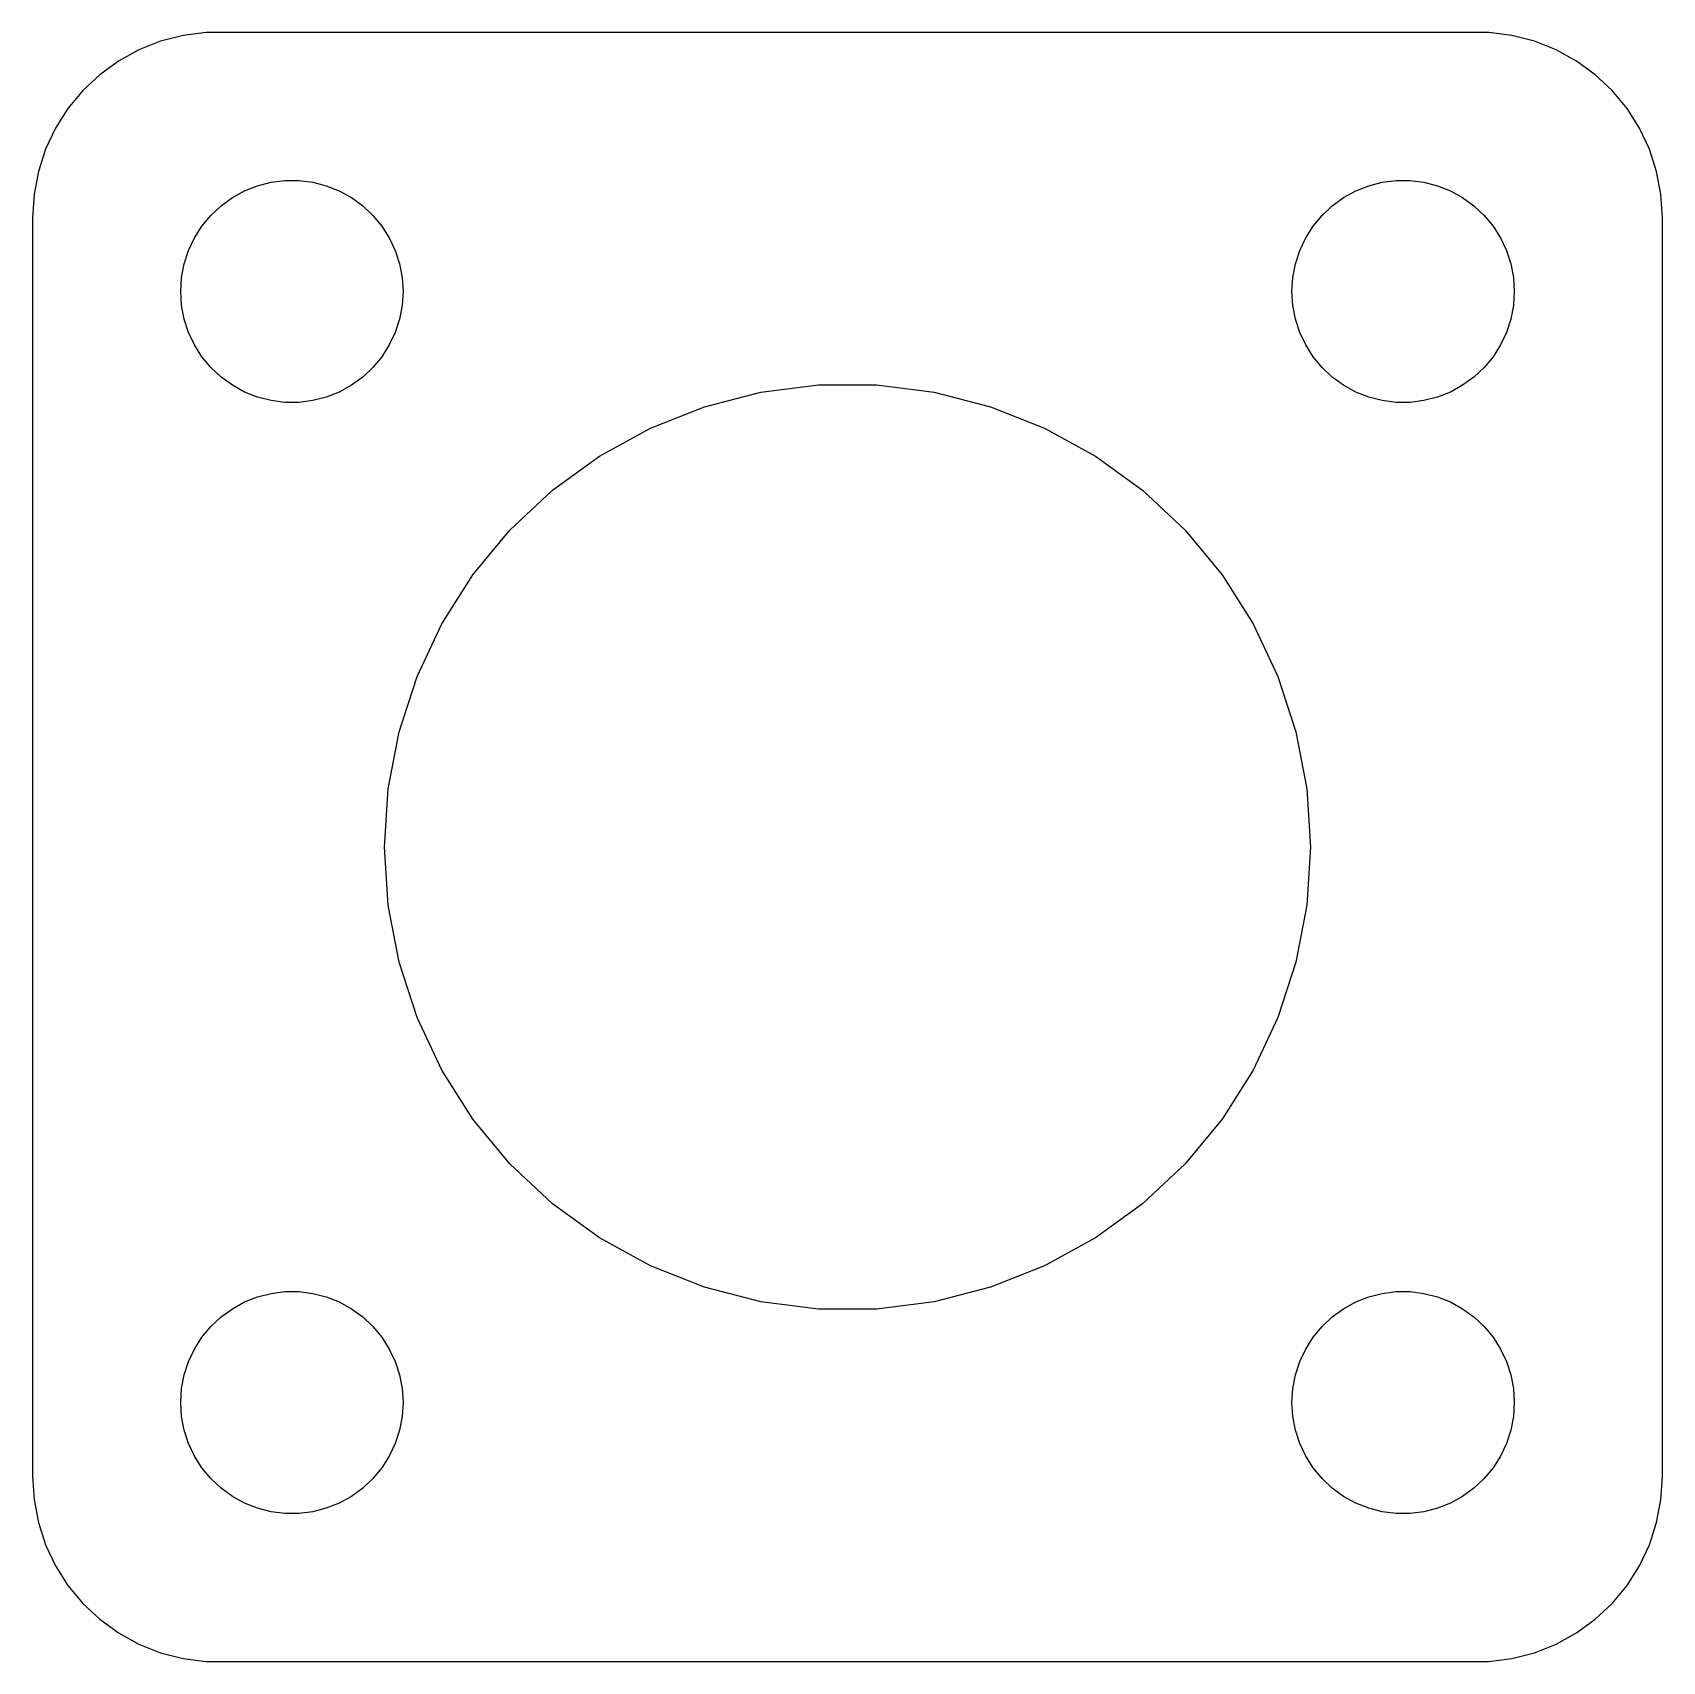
# Model space of a CAD drawing. Header units: metres. Extents: x -22 to 22, y -22 to 22.
import ezdxf

# ---------------------------------------------------------------- set-up
doc = ezdxf.new("R2010")
doc.units = ezdxf.units.M

msp = doc.modelspace()

# ---------------------------------------------------------------- linework, layer by layer
for p, q in [((-18.5451, 21.7553), (-19.1289, 21.5241)), ((-17.9369, 21.9114), (-18.5451, 21.7553)), ((-17.3139, 21.9901), (-17.9369, 21.9114)), ((17.3139, 21.9901), (-17.3139, 21.9901)), ((17.9369, 21.9114), (17.3139, 21.9901)), ((18.5451, 21.7553), (17.9369, 21.9114)), ((19.1289, 21.5241), (18.5451, 21.7553)), ((-19.6791, 21.2216), (-20.1871, 20.8526)), ((-19.1289, 21.5241), (-19.6791, 21.2216)), ((19.6791, 21.2216), (19.1289, 21.5241)), ((20.1871, 20.8526), (19.6791, 21.2216)), ((-20.1871, 20.8526), (-20.6448, 20.4227)), ((20.6448, 20.4227), (20.1871, 20.8526)), ((-20.6448, 20.4227), (-21.0451, 19.9389)), ((21.0451, 19.9389), (20.6448, 20.4227)), ((-21.0451, 19.9389), (-21.3815, 19.4088)), ((21.3815, 19.4088), (21.0451, 19.9389)), ((-21.3815, 19.4088), (-21.6489, 18.8406)), ((21.6489, 18.8406), (21.3815, 19.4088)), ((-21.6489, 18.8406), (-21.8429, 18.2434)), ((21.8429, 18.2434), (21.6489, 18.8406)), ((-21.8429, 18.2434), (-21.9606, 17.6267)), ((21.9606, 17.6267), (21.8429, 18.2434)), ((-21.9606, 17.6267), (-22, 17)), ((-16.6075, 17.533), (-16.2773, 17.7145)), ((-16.2773, 17.7145), (-15.927, 17.8532)), ((-15.927, 17.8532), (-15.5621, 17.9469)), ((-15.5621, 17.9469), (-15.1884, 17.9941)), ((-15.1884, 17.9941), (-14.8116, 17.9941)), ((-14.8116, 17.9941), (-14.4379, 17.9469)), ((-14.4379, 17.9469), (-14.0729, 17.8532)), ((-14.0729, 17.8532), (-13.7227, 17.7145)), ((-13.7227, 17.7145), (-13.3925, 17.533)), ((13.3925, 17.533), (13.7227, 17.7145)), ((13.7227, 17.7145), (14.0729, 17.8532)), ((14.0729, 17.8532), (14.4379, 17.9469)), ((14.4379, 17.9469), (14.8116, 17.9941)), ((14.8116, 17.9941), (15.1884, 17.9941)), ((15.1884, 17.9941), (15.5621, 17.9469)), ((15.5621, 17.9469), (15.927, 17.8532)), ((15.927, 17.8532), (16.2773, 17.7145)), ((16.2773, 17.7145), (16.6075, 17.533)), ((22, 17), (21.9606, 17.6267)), ((-17.1869, 17.0536), (-16.9123, 17.3115)), ((-16.9123, 17.3115), (-16.6075, 17.533)), ((-13.3925, 17.533), (-13.0877, 17.3115)), ((-13.0877, 17.3115), (-12.8131, 17.0536)), ((12.8131, 17.0536), (13.0877, 17.3115)), ((13.0877, 17.3115), (13.3925, 17.533)), ((16.6075, 17.533), (16.9123, 17.3115)), ((16.9123, 17.3115), (17.1869, 17.0536)), ((-22, 17), (-22, -17)), ((-17.6289, 16.4453), (-17.427, 16.7634)), ((-17.427, 16.7634), (-17.1869, 17.0536)), ((-12.8131, 17.0536), (-12.5729, 16.7634)), ((-12.5729, 16.7634), (-12.3711, 16.4453)), ((12.3711, 16.4453), (12.5729, 16.7634)), ((12.5729, 16.7634), (12.8131, 17.0536)), ((17.1869, 17.0536), (17.427, 16.7634)), ((17.427, 16.7634), (17.6289, 16.4453)), ((22, -17), (22, 17)), ((-17.7893, 16.1044), (-17.6289, 16.4453)), ((-12.3711, 16.4453), (-12.2107, 16.1044)), ((12.2107, 16.1044), (12.3711, 16.4453)), ((17.6289, 16.4453), (17.7893, 16.1044)), ((-17.9057, 15.7461), (-17.7893, 16.1044)), ((-12.2107, 16.1044), (-12.0942, 15.7461)), ((12.0942, 15.7461), (12.2107, 16.1044)), ((17.7893, 16.1044), (17.9057, 15.7461)), ((-17.9763, 15.376), (-17.9057, 15.7461)), ((-12.0942, 15.7461), (-12.0237, 15.376)), ((12.0237, 15.376), (12.0942, 15.7461)), ((17.9057, 15.7461), (17.9763, 15.376)), ((-18, 15), (-17.9763, 15.376)), ((-17.9763, 14.624), (-18, 15)), ((-12.0237, 15.376), (-12, 15)), ((-12, 15), (-12.0237, 14.624)), ((12, 15), (12.0237, 15.376)), ((12.0237, 14.624), (12, 15)), ((17.9763, 15.376), (18, 15)), ((18, 15), (17.9763, 14.624)), ((-17.9057, 14.2539), (-17.9763, 14.624)), ((-12.0237, 14.624), (-12.0942, 14.2539)), ((12.0942, 14.2539), (12.0237, 14.624)), ((17.9763, 14.624), (17.9057, 14.2539)), ((-17.7893, 13.8956), (-17.9057, 14.2539)), ((-12.0942, 14.2539), (-12.2107, 13.8956)), ((12.2107, 13.8956), (12.0942, 14.2539)), ((17.9057, 14.2539), (17.7893, 13.8956)), ((-17.6289, 13.5547), (-17.7893, 13.8956)), ((-12.2107, 13.8956), (-12.3711, 13.5547)), ((12.3711, 13.5547), (12.2107, 13.8956)), ((17.7893, 13.8956), (17.6289, 13.5547)), ((-17.427, 13.2366), (-17.6289, 13.5547)), ((-17.1869, 12.9464), (-17.427, 13.2366)), ((-12.5729, 13.2366), (-12.8131, 12.9464)), ((-12.3711, 13.5547), (-12.5729, 13.2366)), ((12.5729, 13.2366), (12.3711, 13.5547)), ((12.8131, 12.9464), (12.5729, 13.2366)), ((17.427, 13.2366), (17.1869, 12.9464)), ((17.6289, 13.5547), (17.427, 13.2366)), ((-16.9123, 12.6884), (-17.1869, 12.9464)), ((-12.8131, 12.9464), (-13.0877, 12.6884)), ((13.0877, 12.6884), (12.8131, 12.9464)), ((17.1869, 12.9464), (16.9123, 12.6884)), ((-16.6075, 12.467), (-16.9123, 12.6884)), ((-16.2773, 12.2855), (-16.6075, 12.467)), ((-13.3925, 12.467), (-13.7227, 12.2855)), ((-13.0877, 12.6884), (-13.3925, 12.467)), ((-2.34225, 12.2786), (-0.78487, 12.4753)), ((-0.78487, 12.4753), (0.78487, 12.4753)), ((0.78487, 12.4753), (2.34225, 12.2786)), ((13.3925, 12.467), (13.0877, 12.6884)), ((13.7227, 12.2855), (13.3925, 12.467)), ((16.6075, 12.467), (16.2773, 12.2855)), ((16.9123, 12.6884), (16.6075, 12.467)), ((-15.927, 12.1468), (-16.2773, 12.2855)), ((-15.5621, 12.0531), (-15.927, 12.1468)), ((-15.1884, 12.0059), (-15.5621, 12.0531)), ((-14.8116, 12.0059), (-15.1884, 12.0059)), ((-14.4379, 12.0531), (-14.8116, 12.0059)), ((-14.0729, 12.1468), (-14.4379, 12.0531)), ((-13.7227, 12.2855), (-14.0729, 12.1468)), ((-5.32224, 11.3103), (-3.8627, 11.8882)), ((-3.8627, 11.8882), (-2.34225, 12.2786)), ((2.34225, 12.2786), (3.8627, 11.8882)), ((3.8627, 11.8882), (5.32224, 11.3103)), ((14.0729, 12.1468), (13.7227, 12.2855)), ((14.4379, 12.0531), (14.0729, 12.1468)), ((14.8116, 12.0059), (14.4379, 12.0531)), ((15.1884, 12.0059), (14.8116, 12.0059)), ((15.5621, 12.0531), (15.1884, 12.0059)), ((15.927, 12.1468), (15.5621, 12.0531)), ((16.2773, 12.2855), (15.927, 12.1468)), ((-6.69783, 10.5541), (-5.32224, 11.3103)), ((5.32224, 11.3103), (6.69783, 10.5541)), ((-7.96779, 9.63141), (-6.69783, 10.5541)), ((6.69783, 10.5541), (7.96779, 9.63141)), ((-9.11211, 8.55682), (-7.96779, 9.63141)), ((7.96779, 9.63141), (9.11211, 8.55682)), ((-10.1127, 7.34731), (-9.11211, 8.55682)), ((9.11211, 8.55682), (10.1127, 7.34731)), ((-10.9538, 6.02191), (-10.1127, 7.34731)), ((10.1127, 7.34731), (10.9538, 6.02191)), ((-11.6222, 4.60155), (-10.9538, 6.02191)), ((10.9538, 6.02191), (11.6222, 4.60155)), ((-12.1073, 3.10861), (-11.6222, 4.60155)), ((11.6222, 4.60155), (12.1073, 3.10861)), ((-12.4014, 1.56665), (-12.1073, 3.10861)), ((12.1073, 3.10861), (12.4014, 1.56665)), ((-12.5, 0), (-12.4014, 1.56665)), ((12.4014, 1.56665), (12.5, 0)), ((-12.4014, -1.56665), (-12.5, 0)), ((12.5, 0), (12.4014, -1.56665)), ((-12.1073, -3.10861), (-12.4014, -1.56665)), ((12.4014, -1.56665), (12.1073, -3.10861)), ((-11.6222, -4.60155), (-12.1073, -3.10861)), ((12.1073, -3.10861), (11.6222, -4.60155)), ((-10.9538, -6.02191), (-11.6222, -4.60155)), ((11.6222, -4.60155), (10.9538, -6.02191)), ((-10.1127, -7.34731), (-10.9538, -6.02191)), ((10.9538, -6.02191), (10.1127, -7.34731)), ((-9.11211, -8.55682), (-10.1127, -7.34731)), ((10.1127, -7.34731), (9.11211, -8.55682)), ((-7.96779, -9.63141), (-9.11211, -8.55682)), ((9.11211, -8.55682), (7.96779, -9.63141)), ((-6.69783, -10.5541), (-7.96779, -9.63141)), ((7.96779, -9.63141), (6.69783, -10.5541)), ((-5.32224, -11.3103), (-6.69783, -10.5541)), ((6.69783, -10.5541), (5.32224, -11.3103)), ((-3.8627, -11.8882), (-5.32224, -11.3103)), ((5.32224, -11.3103), (3.8627, -11.8882)), ((-16.6075, -12.467), (-16.2773, -12.2855)), ((-16.2773, -12.2855), (-15.927, -12.1468)), ((-15.927, -12.1468), (-15.5621, -12.0531)), ((-15.5621, -12.0531), (-15.1884, -12.0059)), ((-15.1884, -12.0059), (-14.8116, -12.0059)), ((-14.8116, -12.0059), (-14.4379, -12.0531)), ((-14.4379, -12.0531), (-14.0729, -12.1468)), ((-14.0729, -12.1468), (-13.7227, -12.2855)), ((-13.7227, -12.2855), (-13.3925, -12.467)), ((-2.34225, -12.2786), (-3.8627, -11.8882)), ((-0.78487, -12.4753), (-2.34225, -12.2786)), ((2.34225, -12.2786), (0.78487, -12.4753)), ((3.8627, -11.8882), (2.34225, -12.2786)), ((13.3925, -12.467), (13.7227, -12.2855)), ((13.7227, -12.2855), (14.0729, -12.1468)), ((14.0729, -12.1468), (14.4379, -12.0531)), ((14.4379, -12.0531), (14.8116, -12.0059)), ((14.8116, -12.0059), (15.1884, -12.0059)), ((15.1884, -12.0059), (15.5621, -12.0531)), ((15.5621, -12.0531), (15.927, -12.1468)), ((15.927, -12.1468), (16.2773, -12.2855)), ((16.2773, -12.2855), (16.6075, -12.467)), ((-17.1869, -12.9464), (-16.9123, -12.6884)), ((-16.9123, -12.6884), (-16.6075, -12.467)), ((-13.3925, -12.467), (-13.0877, -12.6884)), ((-13.0877, -12.6884), (-12.8131, -12.9464)), ((0.78487, -12.4753), (-0.78487, -12.4753)), ((12.8131, -12.9464), (13.0877, -12.6884)), ((13.0877, -12.6884), (13.3925, -12.467)), ((16.6075, -12.467), (16.9123, -12.6884)), ((16.9123, -12.6884), (17.1869, -12.9464)), ((-17.427, -13.2366), (-17.1869, -12.9464)), ((-12.8131, -12.9464), (-12.5729, -13.2366)), ((12.5729, -13.2366), (12.8131, -12.9464)), ((17.1869, -12.9464), (17.427, -13.2366)), ((-17.7893, -13.8956), (-17.6289, -13.5547)), ((-17.6289, -13.5547), (-17.427, -13.2366)), ((-12.5729, -13.2366), (-12.3711, -13.5547)), ((-12.3711, -13.5547), (-12.2107, -13.8956)), ((12.2107, -13.8956), (12.3711, -13.5547)), ((12.3711, -13.5547), (12.5729, -13.2366)), ((17.427, -13.2366), (17.6289, -13.5547)), ((17.6289, -13.5547), (17.7893, -13.8956)), ((-17.9057, -14.2539), (-17.7893, -13.8956)), ((-12.2107, -13.8956), (-12.0942, -14.2539)), ((12.0942, -14.2539), (12.2107, -13.8956)), ((17.7893, -13.8956), (17.9057, -14.2539)), ((-17.9763, -14.624), (-17.9057, -14.2539)), ((-12.0942, -14.2539), (-12.0237, -14.624)), ((12.0237, -14.624), (12.0942, -14.2539)), ((17.9057, -14.2539), (17.9763, -14.624)), ((-18, -15), (-17.9763, -14.624)), ((-12.0237, -14.624), (-12, -15)), ((12, -15), (12.0237, -14.624)), ((17.9763, -14.624), (18, -15)), ((-17.9763, -15.376), (-18, -15)), ((-17.9057, -15.7461), (-17.9763, -15.376)), ((-12.0237, -15.376), (-12.0942, -15.7461)), ((-12, -15), (-12.0237, -15.376)), ((12.0237, -15.376), (12, -15)), ((12.0942, -15.7461), (12.0237, -15.376)), ((17.9763, -15.376), (17.9057, -15.7461)), ((18, -15), (17.9763, -15.376)), ((-17.7893, -16.1044), (-17.9057, -15.7461)), ((-12.0942, -15.7461), (-12.2107, -16.1044)), ((12.2107, -16.1044), (12.0942, -15.7461)), ((17.9057, -15.7461), (17.7893, -16.1044)), ((-17.6289, -16.4453), (-17.7893, -16.1044)), ((-12.2107, -16.1044), (-12.3711, -16.4453)), ((12.3711, -16.4453), (12.2107, -16.1044)), ((17.7893, -16.1044), (17.6289, -16.4453)), ((-17.427, -16.7634), (-17.6289, -16.4453)), ((-12.3711, -16.4453), (-12.5729, -16.7634)), ((12.5729, -16.7634), (12.3711, -16.4453)), ((17.6289, -16.4453), (17.427, -16.7634)), ((-22, -17), (-21.9606, -17.6267)), ((-17.1869, -17.0536), (-17.427, -16.7634)), ((-16.9123, -17.3115), (-17.1869, -17.0536)), ((-12.8131, -17.0536), (-13.0877, -17.3115)), ((-12.5729, -16.7634), (-12.8131, -17.0536)), ((12.8131, -17.0536), (12.5729, -16.7634)), ((13.0877, -17.3115), (12.8131, -17.0536)), ((17.1869, -17.0536), (16.9123, -17.3115)), ((17.427, -16.7634), (17.1869, -17.0536)), ((21.9606, -17.6267), (22, -17)), ((-16.6075, -17.533), (-16.9123, -17.3115)), ((-16.2773, -17.7145), (-16.6075, -17.533)), ((-13.3925, -17.533), (-13.7227, -17.7145)), ((-13.0877, -17.3115), (-13.3925, -17.533)), ((13.3925, -17.533), (13.0877, -17.3115)), ((13.7227, -17.7145), (13.3925, -17.533)), ((16.6075, -17.533), (16.2773, -17.7145)), ((16.9123, -17.3115), (16.6075, -17.533)), ((-21.9606, -17.6267), (-21.8429, -18.2434)), ((-15.927, -17.8532), (-16.2773, -17.7145)), ((-15.5621, -17.9469), (-15.927, -17.8532)), ((-15.1884, -17.9941), (-15.5621, -17.9469)), ((-14.8116, -17.9941), (-15.1884, -17.9941)), ((-14.4379, -17.9469), (-14.8116, -17.9941)), ((-14.0729, -17.8532), (-14.4379, -17.9469)), ((-13.7227, -17.7145), (-14.0729, -17.8532)), ((14.0729, -17.8532), (13.7227, -17.7145)), ((14.4379, -17.9469), (14.0729, -17.8532)), ((14.8116, -17.9941), (14.4379, -17.9469)), ((15.1884, -17.9941), (14.8116, -17.9941)), ((15.5621, -17.9469), (15.1884, -17.9941)), ((15.927, -17.8532), (15.5621, -17.9469)), ((16.2773, -17.7145), (15.927, -17.8532)), ((21.8429, -18.2434), (21.9606, -17.6267)), ((-21.8429, -18.2434), (-21.6489, -18.8406)), ((21.6489, -18.8406), (21.8429, -18.2434)), ((-21.6489, -18.8406), (-21.3815, -19.4088)), ((21.3815, -19.4088), (21.6489, -18.8406)), ((-21.3815, -19.4088), (-21.0451, -19.9389)), ((21.0451, -19.9389), (21.3815, -19.4088)), ((-21.0451, -19.9389), (-20.6448, -20.4227)), ((20.6448, -20.4227), (21.0451, -19.9389)), ((-20.6448, -20.4227), (-20.1871, -20.8526)), ((20.1871, -20.8526), (20.6448, -20.4227)), ((-20.1871, -20.8526), (-19.6791, -21.2216)), ((19.6791, -21.2216), (20.1871, -20.8526)), ((-19.6791, -21.2216), (-19.1289, -21.5241)), ((-19.1289, -21.5241), (-18.5451, -21.7553)), ((18.5451, -21.7553), (19.1289, -21.5241)), ((19.1289, -21.5241), (19.6791, -21.2216)), ((-18.5451, -21.7553), (-17.9369, -21.9114)), ((-17.9369, -21.9114), (-17.3139, -21.9901)), ((-17.3139, -21.9901), (17.3139, -21.9901)), ((17.3139, -21.9901), (17.9369, -21.9114)), ((17.9369, -21.9114), (18.5451, -21.7553))]:
    msp.add_line(p, q)

doc.saveas('drawing.dxf')
